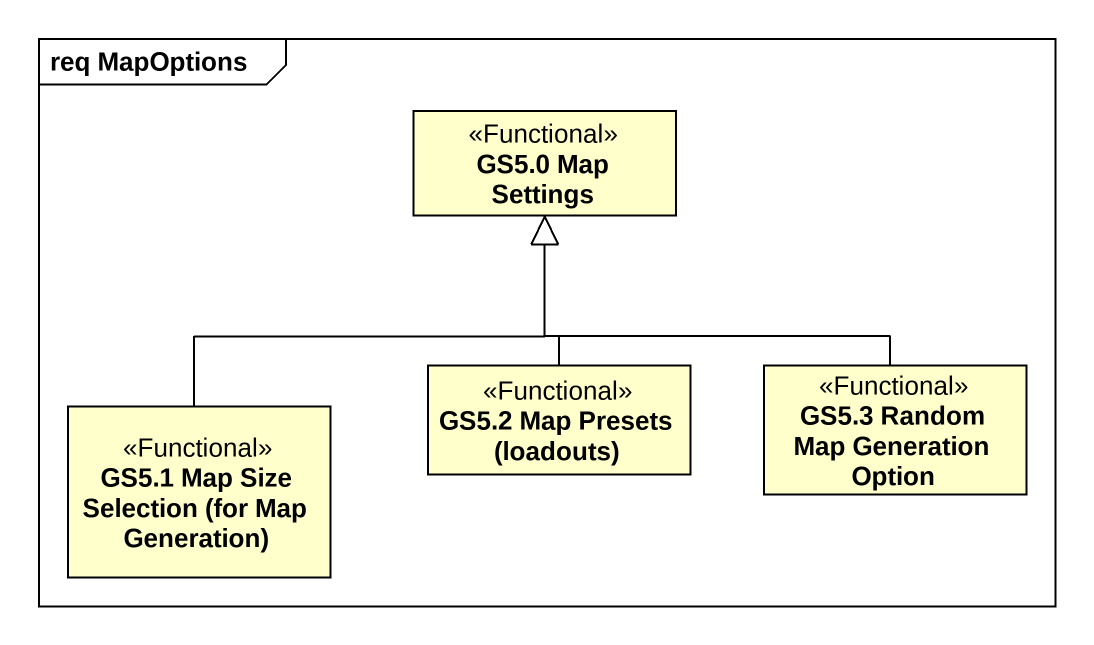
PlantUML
@startuml
mainframe req MapOptions
hide circle
hide empty members
class "GS5.0 Map Settings" as GS5_0_Map_Settings <<Functional>>
class "GS5.1 Map Size Selection (for Map Generation)" as GS5_1_Map_Size_Selection <<Functional>>
class "GS5.2 Map Presets (loadouts)" as GS5_2_Map_Presets_loadouts <<Functional>>
class "GS5.3 Random Map Generation Option" as GS5_3_Random_Map_Generation <<Functional>>
GS5_1_Map_Size_Selection -up-|> GS5_0_Map_Settings
GS5_2_Map_Presets_loadouts -up-|> GS5_0_Map_Settings
GS5_3_Random_Map_Generation -up-|> GS5_0_Map_Settings
@enduml
